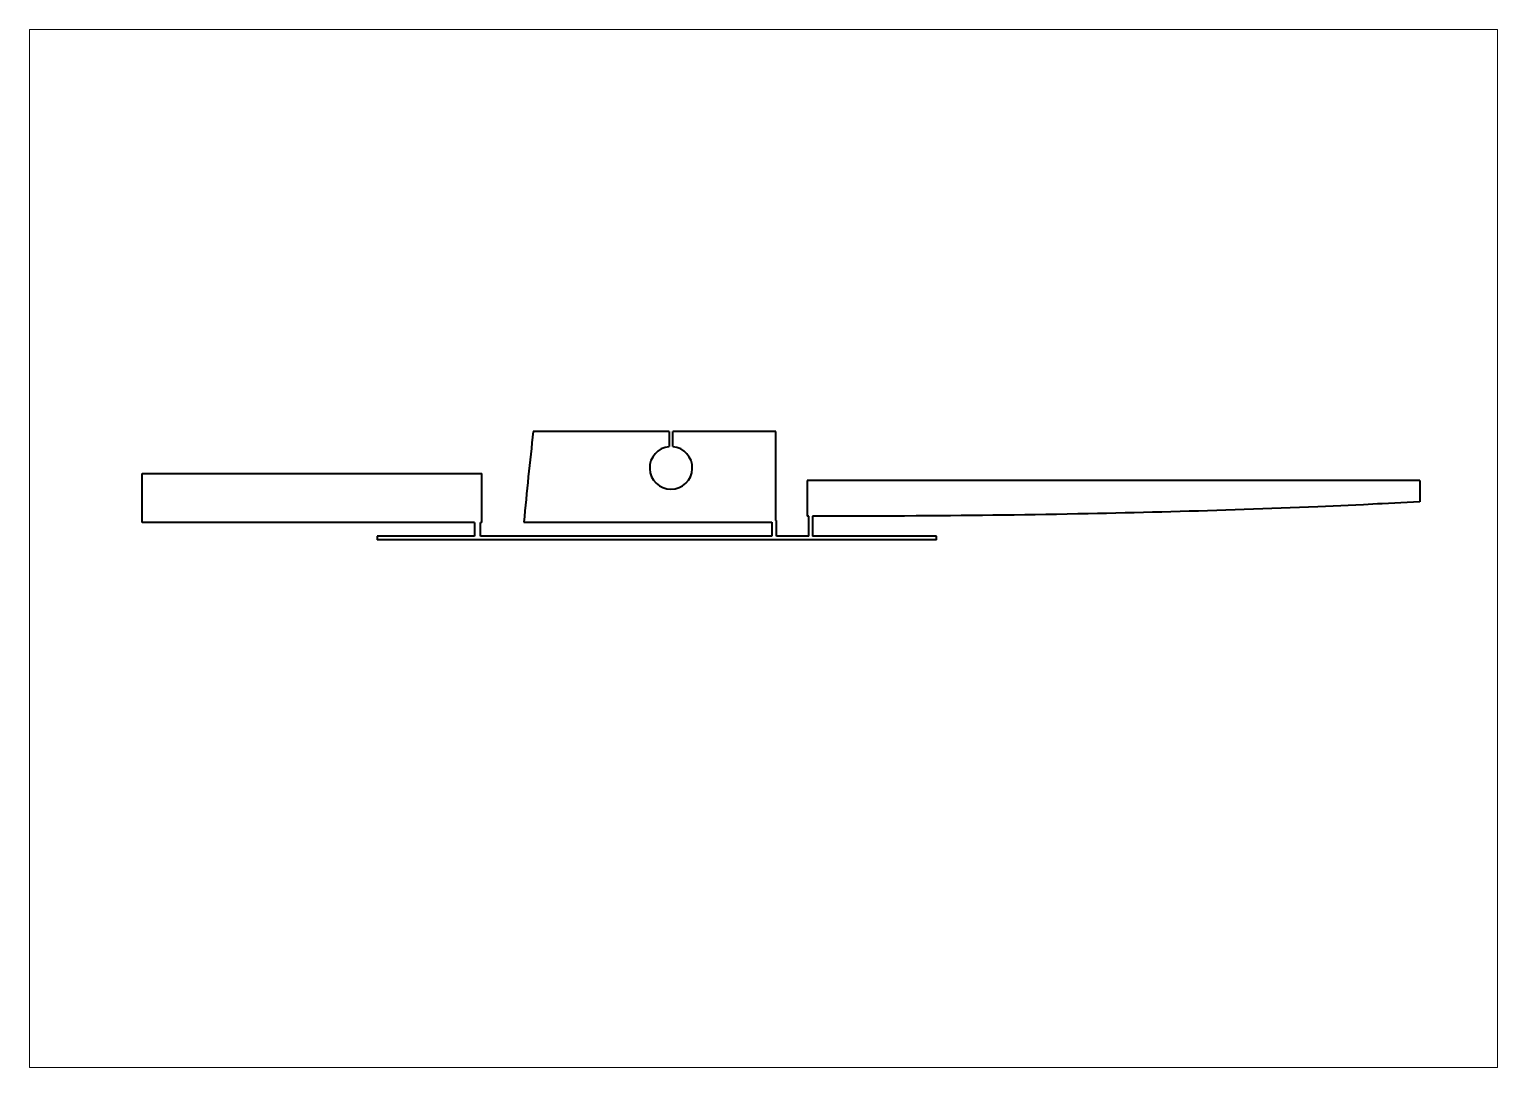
# Paper-space layout 'Sheet' of a CAD drawing. Header units: millimetres. Extents: x 0 to 420, y 0 to 297.
# The model-space entities are those that its viewports show. They can reach past a viewport. Long polylines and large blocks are cut down to what shows.
import ezdxf

# ---------------------------------------------------------------- set-up
doc = ezdxf.new("R2010")
doc.units = ezdxf.units.MM
doc.layers.add('Geometries', color=7, linetype='Continuous')

msp = doc.modelspace()

# ---------------------------------------------------------------- linework, layer by layer
at = {"layer": 'Geometries', "linetype": 'Continuous', "lineweight": 40}
for p, q in [((183.04, 182), (144.15, 182)), ((183.04, 182), (183.04, 177.63)), ((184.04, 177.63), (184.04, 182)), ((213.54, 182), (184.04, 182)), ((213.54, 156.5), (213.54, 182)), ((32.3, 155.96), (32.3, 169.96)), ((32.3, 169.96), (129.4, 169.96)), ((129.4, 155.96), (129.4, 169.96)), ((222.5, 167.96), (222.5, 157.75)), ((397.7, 167.96), (222.5, 167.96)), ((397.7, 167.96), (397.7, 161.87)), ((127.3, 155.96), (32.3, 155.96)), ((127.3, 155.96), (127.3, 152)), ((129, 152), (129, 155.96)), ((129.4, 155.96), (129, 155.96)), ((141.46, 156), (212.41, 156)), ((212.41, 156), (212.41, 152)), ((213.54, 156.5), (213.69, 156.5)), ((213.69, 152), (213.69, 156.5)), ((222.94, 157.75), (222.5, 157.75)), ((222.94, 152), (222.94, 157.75)), ((224.05, 157.74), (224.05, 152)), ((99.5, 152), (99.5, 151)), ((127.3, 152), (99.5, 152)), ((212.41, 152), (129, 152)), ((222.94, 152), (213.69, 152)), ((259.5, 152), (224.05, 152)), ((259.5, 151), (259.5, 152)), ((259.5, 151), (99.5, 151))]:
    msp.add_line(p, q, dxfattribs=at)
at = {"layer": 'Geometries', "linetype": 'Continuous', "lineweight": 40, "flags": 128}
for points in [[(381.66, 161.03), (379.47, 160.93), (377.28, 160.83), (375.1, 160.73), (372.91, 160.63), (370.72, 160.53), (368.54, 160.44), (365.91, 160.33), (363.29, 160.22), (360.66, 160.12), (358.04, 160.02), (355.41, 159.92), (352.79, 159.82), (350.16, 159.73), (347.54, 159.63), (344.91, 159.55), (342.29, 159.46), (339.66, 159.37), (337.04, 159.29), (334.41, 159.21), (331.79, 159.14), (329.16, 159.06), (326.54, 158.99), (323.91, 158.92), (321.29, 158.85), (318.66, 158.79), (316.03, 158.72), (313.41, 158.66), (310.78, 158.6), (308.16, 158.54), (305.53, 158.49), (302.9, 158.44), (299.87, 158.38), (296.84, 158.32), (293.81, 158.27), (290.78, 158.22), (287.75, 158.17), (284.72, 158.12), (281.69, 158.08), (278.66, 158.04), (275.63, 158), (272.6, 157.97), (269.57, 157.94), (266.54, 157.91), (263.51, 157.88), (260.22, 157.85), (256.93, 157.83), (253.64, 157.81), (250.36, 157.79), (247.07, 157.77), (243.78, 157.76), (240.49, 157.75), (237.2, 157.74), (233.91, 157.74), (230.62, 157.74), (227.34, 157.74), (224.05, 157.74)], [(397.7, 161.87), (395.92, 161.78), (394.14, 161.68), (392.35, 161.58), (390.57, 161.49), (388.79, 161.39), (387, 161.3), (385.67, 161.23), (384.33, 161.17), (381.66, 161.03)]]:
    msp.add_lwpolyline(points, dxfattribs=at)
at = {"layer": 'Geometries', "linetype": 'Continuous', "lineweight": 40}
for centre, radius, start, end in [((1321.42, 46.9), 1185, 173.45345, 174.71733), ((183.54, 171.55), 6.1, 94.7017, 85.2983)]:
    msp.add_arc(centre, radius, start, end, dxfattribs=at)

psp = doc.layouts.new('Sheet')

# ---------------------------------------------------------------- viewports
at = {"layer": '0'}
psp.add_viewport(center=(210, 148.5), size=(420, 297), view_center_point=(210, 148.5), view_height=297, dxfattribs=at)

doc.saveas('drawing.dxf')
